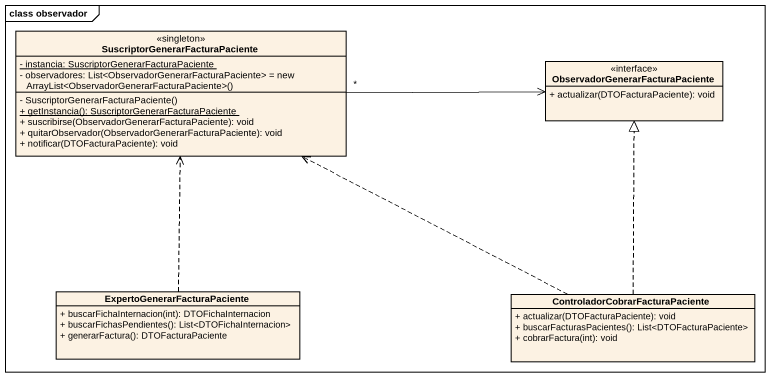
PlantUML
@startuml
mainframe class observador
hide circle
hide empty members
skinparam classAttributeIconSize 0
class "SuscriptorGenerarFacturaPaciente" as SuscriptorGenerarFacturaPaci <<singleton>> {
  {static} - instancia: SuscriptorGenerarFacturaPaciente
  {field} - observadores: List<ObservadorGenerarFacturaPaciente> = new ArrayList<ObservadorGenerarFacturaPaciente>()
  - SuscriptorGenerarFacturaPaciente()
  {static} + getInstancia(): SuscriptorGenerarFacturaPaciente
  + suscribirse(ObservadorGenerarFacturaPaciente): void
  + quitarObservador(ObservadorGenerarFacturaPaciente): void
  + notificar(DTOFacturaPaciente): void
}
class "ObservadorGenerarFacturaPaciente" as ObservadorGenerarFacturaPaci <<interface>> {
  + actualizar(DTOFacturaPaciente): void
}
class "ExpertoGenerarFacturaPaciente" as ExpertoGenerarFacturaPacient {
  + buscarFichaInternacion(int): DTOFichaInternacion
  + buscarFichasPendientes(): List<DTOFichaInternacion>
  + generarFactura(): DTOFacturaPaciente
}
class "ControladorCobrarFacturaPaciente" as ControladorCobrarFacturaPaci {
  + actualizar(DTOFacturaPaciente): void
  + buscarFacturasPacientes(): List<DTOFacturaPaciente>
  + cobrarFactura(int): void
}
SuscriptorGenerarFacturaPaci "*" -right-> ObservadorGenerarFacturaPaci
ExpertoGenerarFacturaPacient .up.> SuscriptorGenerarFacturaPaci
ControladorCobrarFacturaPaci .left.> SuscriptorGenerarFacturaPaci
ControladorCobrarFacturaPaci .up.|> ObservadorGenerarFacturaPaci
@enduml
